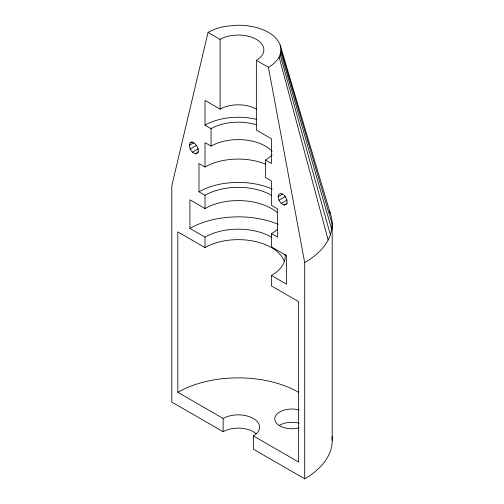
<?xml version="1.0" encoding="UTF-8"?>
<svg xmlns="http://www.w3.org/2000/svg" width="504" height="504" viewBox="0 0 504 504"><rect width="100%" height="100%" fill="white"/><g stroke="black" fill="none" stroke-linecap="round" stroke-linejoin="round"><path stroke-width="0.76" d="M284.319 261.481A46.979 27.128 0 0 0 251.88 240.811A46.979 27.128 0 0 0 205.021 247.59L177.836 231.897L177.836 392.314L223.14 418.471A21.357 12.329 0 0 1 253.342 418.471A21.357 12.329 0 0 1 253.342 435.903L253.342 449.159L304.681 478.8L304.681 262.584L268.443 67.297A42.708 24.658 0 0 0 279.109 57.015L280.13 54.671L280.948 49.858A42.708 24.658 0 0 0 238.241 25.2L225.842 26.265A42.708 24.658 0 0 0 208.039 32.42L171.795 185.863L171.795 402.079L223.14 431.72A21.357 12.329 0 0 1 256.252 433.818M304.681 262.584A93.965 54.249 0 0 0 328.154 239.973L330.397 234.807L331.752 229.541L332.205 224.223A93.965 54.249 0 0 0 329.389 211.044M190.178 142.84L192.446 142.241L195.243 143.861L197.511 147.067L198.374 150.646L197.511 153.216L195.243 153.808L192.446 152.195L190.178 148.989L189.315 145.41L190.178 142.84L192.15 141.7M278.107 196.673L278.97 194.103L281.232 193.504L284.036 195.124L286.297 198.33L287.167 201.909L286.297 204.479L284.036 205.071L281.232 203.458L278.97 200.252L278.107 196.673L282.7 194.021M189.315 145.41L193.908 142.758M190.178 148.989L196.743 145.196M192.446 152.195L198.356 148.781M195.243 153.808L198.526 151.918M278.97 200.252L285.535 196.459M281.232 203.458L287.141 200.044M284.036 205.071L287.318 203.181M208.039 32.42L220.116 39.394A25.628 14.792 0 0 1 256.36 39.394A25.628 14.792 0 0 1 256.36 60.322L256.36 130.07L271.461 138.783L271.461 163.548L265.419 160.058A38.443 22.195 0 0 0 272.141 154.829M256.36 60.322L268.443 67.297M256.36 109.141A25.628 14.792 0 0 0 220.116 109.141L205.021 100.428L205.021 125.187L211.056 128.671A38.443 22.195 0 0 1 256.36 124.79M272.141 151.339A38.443 22.195 0 0 0 211.056 146.11L205.021 142.619L205.021 167.032A46.979 27.128 0 0 1 265.602 164.165M205.021 167.032L198.979 163.548L198.979 191.791L205.021 195.281A46.979 27.128 0 0 1 271.461 195.281M277.301 229.528A46.979 27.128 0 0 1 271.461 233.642L277.502 237.126L277.502 208.883L271.461 205.393L271.461 180.98L265.419 177.496L265.419 160.058M277.301 212.644A46.979 27.128 0 0 0 205.021 208.53L189.92 199.817L189.92 228.413L205.021 237.126A46.979 27.128 0 0 1 271.461 237.126M285.094 254.312A46.979 27.128 0 0 1 271.461 275.486L286.562 284.206L286.562 255.61L271.461 246.891L271.461 233.642M253.342 435.903L298.639 462.061L298.639 301.644L271.461 285.951L271.461 275.486M280.13 45.045L330.397 213.639M280.948 49.858L332.205 224.223L332.205 440.439M280.747 52.277L331.752 229.541M280.13 54.671L330.397 234.807M279.109 57.015L328.154 239.973M223.14 418.471L223.14 431.72M220.116 39.394L220.116 109.141M211.056 128.671L211.056 146.11M205.021 195.281L205.021 208.53M205.021 237.126L205.021 247.59M205.021 125.187A46.979 27.128 0 0 1 256.221 119.303M331.972 436.64A93.965 54.249 0 0 1 304.681 478.8M177.836 392.314A85.422 49.316 0 0 1 298.639 392.314M198.979 191.791A55.522 32.054 0 0 1 272.248 189.12M189.92 228.413A68.336 39.457 0 0 1 278.271 224.33M299.093 427.827A17.086 9.866 0 0 1 274.787 418.893A17.086 9.866 0 0 1 299.093 409.954M279.789 425.168A17.086 9.866 0 0 1 299.093 423.202"/></g></svg>
